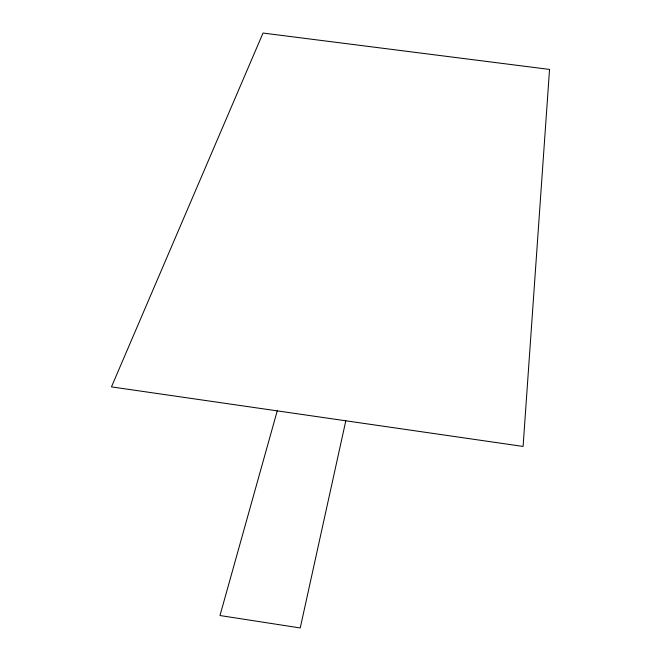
<?xml version="1.0" encoding="UTF-8"?>
<svg xmlns="http://www.w3.org/2000/svg" width="661" height="661" viewBox="0 0 661 661"><rect width="100%" height="100%" fill="white"/><g stroke="black" fill="none" stroke-linecap="round" stroke-linejoin="round"><path stroke-width="0.99" d="M345.81 420.793L300.234 627.95L219.981 615.531L277.24 410.869M549.539 69.43L523.091 446.439L111.461 386.883L263.02 33.05L549.539 69.43"/></g></svg>
